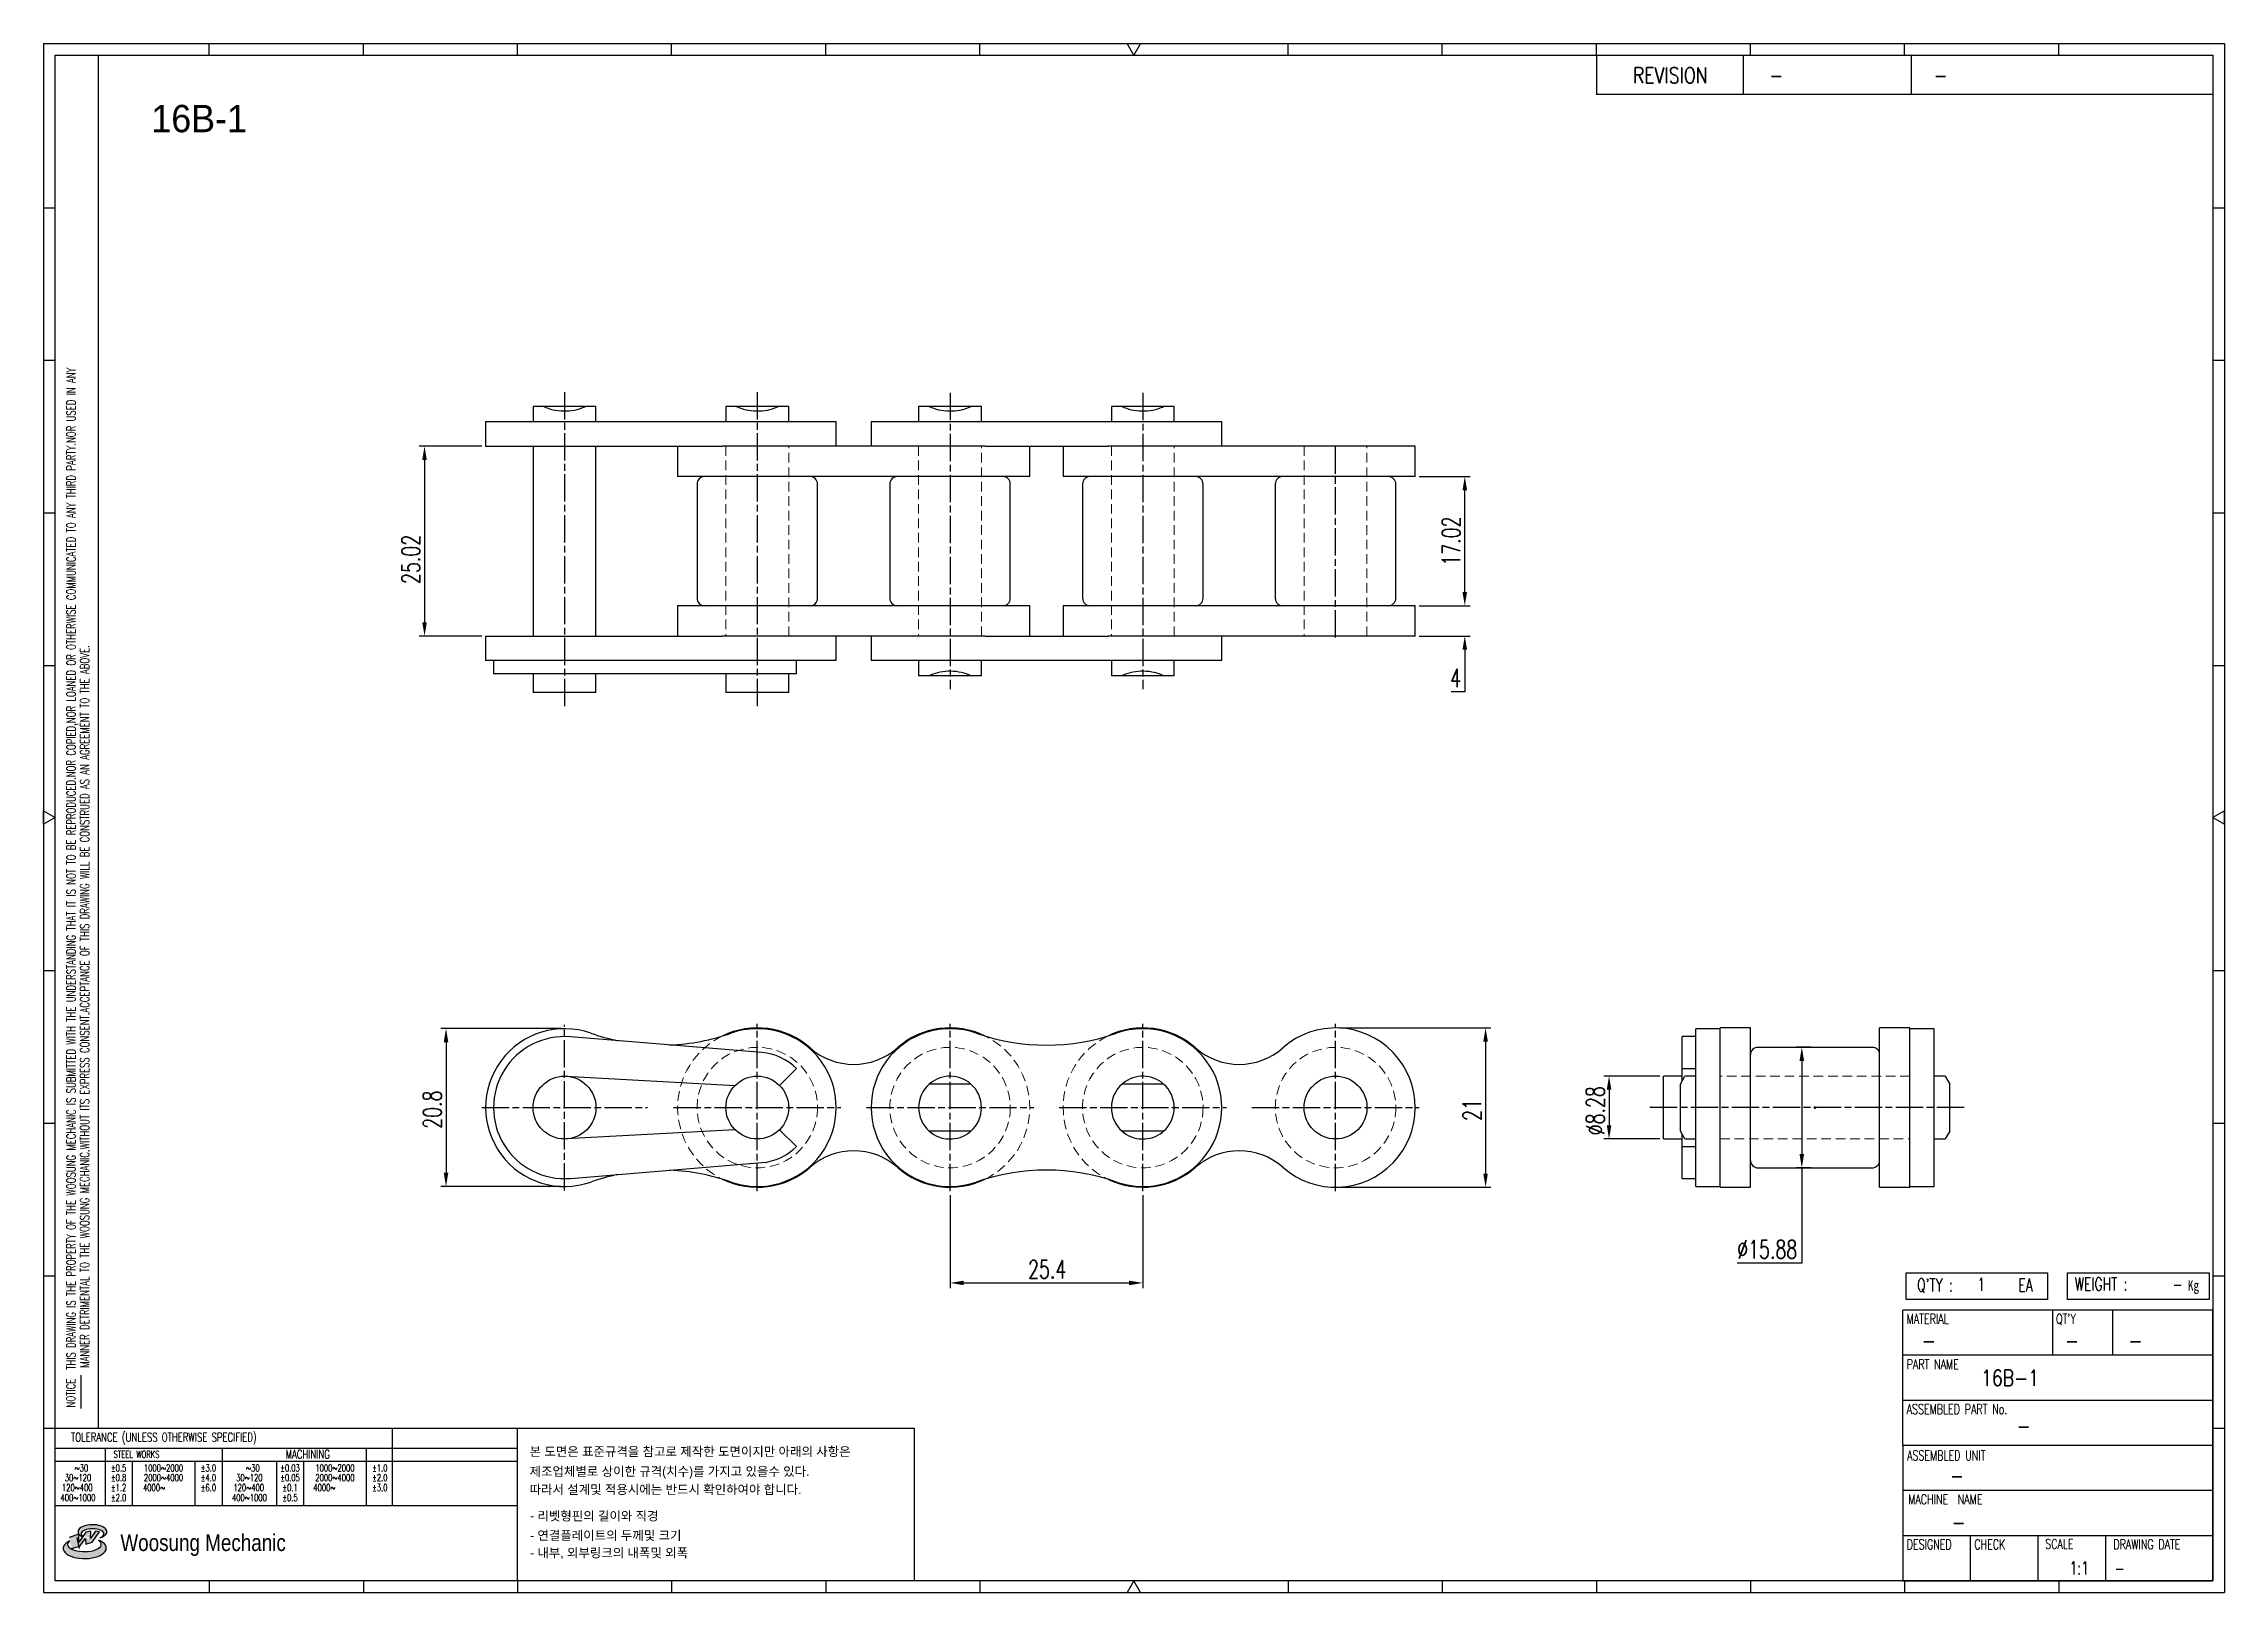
# Model space of a CAD drawing. Header units: millimetres. Extents: x 849 to 1136, y -47 to 157.
import ezdxf
from ezdxf.enums import TextEntityAlignment as Align

# ---------------------------------------------------------------- set-up
doc = ezdxf.new("R2010")
doc.units = ezdxf.units.MM
doc.linetypes.add('AM_ISO08W050', pattern=[18, 12, -1.5, 3, -1.5])
doc.linetypes.add('HIDDEN', pattern=[9.525, 6.35, -3.175])
doc.layers.get('Defpoints').update_dxf_attribs({"color": 80})
for name, color, linetype, lineweight in [('2d ConnectionPoints', 7, 'Continuous', 50), ('CL1', 140, 'AM_ISO08W050', 25), ('HL3', 1, 'HIDDEN', 0)]:
    doc.layers.add(name, color=color, linetype=linetype, lineweight=lineweight)
for name, color, linetype in [('S-DIM', 7, 'Continuous'), ('TITLE', 7, 'Continuous'), ('도면레이아웃', 7, 'Continuous')]:
    doc.layers.add(name, color=color, linetype=linetype)
doc.styles.add('HAN', font='ROMANS.shx', dxfattribs={"width": 0.7, "bigfont": 'whgtxt.shx'})
doc.styles.add('HKD_ST2', font='romans.shx', dxfattribs={"width": 0.7, "height": 4, "bigfont": '@extfont2.shx'})
doc.styles.add('HSG', font='SIMPLEX.shx', dxfattribs={"width": 0.7, "bigfont": 'HSG.shx'})
doc.styles.add('MtXpl_', font='Gulim.ttf')
doc.styles.add('SLDTEXTSTYLE4', font='arial.ttf', dxfattribs={"width": 0.8})
doc.dimstyles.new('APP1.0', dxfattribs={"dimtxt": 2.4, "dimasz": 1.8, "dimexe": 0.7, "dimexo": 0.5, "dimgap": 0.6, "dimtad": 1, "dimtoh": 1, "dimrnd": 0.01, "dimzin": 9, "dimdsep": 46, "dimtxsty": 'HSG', "dimcen": 0, "dimclrd": 1, "dimclre": 1, "dimclrt": 256, "dimazin": 2, "dimtp": 1, "dimtm": 1, "dimtfac": 0.5, "dimtofl": 0, "dimtmove": 0, "dimatfit": 3, "dimfxl": 0, "dimtvp": 1, "dimtolj": 2, "dimlwd": -1, "dimlwe": -1, "dimarcsym": 0})

# ---------------------------------------------------------------- blocks, each defined once
blk = doc.blocks.new('MAST')
at = {"layer": '도면레이아웃'}
h = blk.add_hatch(color=10, dxfattribs=at)
h.paths.add_polyline_path([(1.544, 35.177), (1.554, 34.966), (1.779, 35.034), (2.054, 35.422), (1.908, 35.446), (1.728, 35.167), (1.741, 35.439), (1.547, 35.405), (1.292, 35.041), (1.295, 35.33), (0.943, 35.208), (1.03, 34.8), (1.336, 34.885)])
edge = h.paths.add_edge_path()
edge.add_ellipse((1.795, 35.421), major_axis=(-0.53, 0), ratio=0.487785, start_angle=122.36065, end_angle=403.39574)
edge.add_line((1.411, 35.244), (1.419, 35.261))
edge.add_ellipse((1.798, 35.344), major_axis=(-0.423, 0), ratio=0.444396, start_angle=131.58977, end_angle=386.19408, ccw=False)
edge = h.paths.add_edge_path()
edge.add_ellipse((1.512, 34.815), major_axis=(-0.793, 0), ratio=0.480113, start_angle=314.67633, end_angle=590.85213)
edge.add_ellipse((1.501, 34.958), major_axis=(-0.62, 0), ratio=0.43311, start_angle=331.7024, end_angle=574.42495, ccw=False)
at = {"color": 140}
for p, q in [((0, 90.118), (80.15, 90.118)), ((0, 90.118), (0, 33.191)), ((80.15, 90.118), (80.15, 33.191)), ((57.068, 89.693), (57.068, 88.246)), ((62.47, 89.693), (62.47, 88.246)), ((68.635, 89.693), (68.635, 88.246)), ((79.725, 88.246), (57.068, 88.246)), ((68.449, 43.961), (68.449, 44.936)), ((68.449, 44.936), (73.654, 44.936)), ((73.654, 44.936), (73.654, 43.961)), ((74.39, 43.961), (74.39, 44.936)), ((74.39, 44.936), (79.595, 44.936)), ((79.595, 44.936), (79.595, 43.961)), ((68.336, 38.59), (68.336, 43.563)), ((79.725, 43.563), (68.336, 43.563)), ((73.654, 43.961), (68.449, 43.961)), ((73.827, 43.563), (73.827, 41.905)), ((79.595, 43.961), (74.39, 43.961)), ((76.037, 43.563), (76.037, 41.905)), ((79.725, 38.59), (79.725, 43.563)), ((79.725, 41.905), (68.336, 41.905)), ((79.725, 40.248), (68.336, 40.248)), ((68.336, 38.59), (68.336, 33.616)), ((79.725, 38.59), (68.336, 38.59)), ((79.725, 33.616), (79.725, 38.59)), ((79.725, 36.932), (68.336, 36.932)), ((79.725, 35.274), (68.336, 35.274)), ((70.822, 33.616), (70.822, 35.274)), ((73.309, 33.616), (73.309, 35.274)), ((75.796, 33.616), (75.796, 35.274)), ((0, 33.191), (80.15, 33.191)), ((68.336, 33.616), (79.725, 33.616))]:
    blk.add_line(p, q, dxfattribs=at)
for p, q in [((6.089, 89.693), (6.089, 90.118)), ((11.753, 89.693), (11.753, 90.118)), ((17.418, 89.693), (17.418, 90.118)), ((23.082, 89.693), (23.082, 90.118)), ((28.746, 89.693), (28.746, 90.118)), ((34.411, 89.693), (34.411, 90.118)), ((45.739, 89.693), (45.739, 90.118)), ((51.404, 89.693), (51.404, 90.118)), ((57.068, 89.693), (57.068, 90.118)), ((62.732, 89.693), (62.732, 90.118)), ((68.397, 89.693), (68.397, 90.118)), ((74.061, 89.693), (74.061, 90.118)), ((0, 84.085), (0.425, 84.085)), ((79.725, 84.085), (80.15, 84.085)), ((0, 78.478), (0.425, 78.478)), ((79.725, 78.478), (80.15, 78.478)), ((0, 72.87), (0.425, 72.87)), ((79.725, 72.87), (80.15, 72.87)), ((0, 67.262), (0.425, 67.262)), ((79.725, 67.262), (80.15, 67.262)), ((0, 56.047), (0.425, 56.047)), ((79.725, 56.047), (80.15, 56.047)), ((0, 50.439), (0.425, 50.439)), ((79.725, 50.439), (80.15, 50.439)), ((0, 44.832), (0.425, 44.832)), ((79.725, 44.832), (80.15, 44.832)), ((1.377, 39.947), (1.377, 41.174)), ((0, 39.224), (0.425, 39.224)), ((79.725, 39.224), (80.15, 39.224)), ((6.089, 33.616), (6.089, 33.191)), ((11.753, 33.616), (11.753, 33.191)), ((17.418, 33.616), (17.418, 33.191)), ((23.082, 33.616), (23.082, 33.191)), ((28.746, 33.616), (28.746, 33.191)), ((34.411, 33.616), (34.411, 33.191)), ((45.739, 33.616), (45.739, 33.191)), ((51.404, 33.616), (51.404, 33.191)), ((57.068, 33.616), (57.068, 33.191)), ((62.732, 33.616), (62.732, 33.191)), ((68.397, 33.616), (68.397, 33.191)), ((74.061, 33.616), (74.061, 33.191))]:
    blk.add_line(p, q)
at = {"color": 2}
for p, q in [((2.017, 39.224), (2.017, 89.693)), ((0.425, 39.224), (17.418, 39.224)), ((0.425, 38.487), (17.418, 38.487)), ((2.257, 38.487), (2.257, 36.382)), ((6.557, 38.5), (6.557, 36.382)), ((11.857, 38.487), (11.857, 36.382)), ((12.816, 39.224), (12.816, 36.382)), ((17.418, 33.616), (17.418, 39.224)), ((0.425, 38.012), (17.418, 38.012)), ((3.257, 38.012), (3.257, 36.382)), ((5.557, 38.012), (5.557, 36.382)), ((8.557, 38.012), (8.557, 36.382)), ((9.557, 38.026), (9.557, 36.382)), ((0.425, 36.382), (17.418, 36.382))]:
    blk.add_line(p, q, dxfattribs=at)
for points in [[(40.075, 89.693), (39.83, 90.118), (40.32, 90.118)], [(0.425, 61.679), (0, 61.433), (0, 61.924)], [(79.725, 61.679), (80.15, 61.433), (80.15, 61.924)], [(40.075, 33.616), (39.83, 33.191), (40.32, 33.191)]]:
    blk.add_lwpolyline(points, close=True)
at = {"color": 140}
blk.add_lwpolyline([(0.425, 89.693), (79.725, 89.693), (79.725, 33.616), (0.425, 33.616)], close=True, dxfattribs=at)
at = {"layer": '도면레이아웃'}
for p, q in [((1.295, 35.33), (0.943, 35.208)), ((1.547, 35.405), (1.292, 35.041)), ((1.292, 35.041), (1.295, 35.33)), ((1.741, 35.439), (1.547, 35.405)), ((1.908, 35.446), (1.728, 35.167)), ((1.728, 35.167), (1.741, 35.439)), ((1.779, 35.034), (2.054, 35.422)), ((2.054, 35.422), (1.908, 35.446)), ((1.03, 34.8), (1.336, 34.885)), ((1.224, 35.208), (1.311, 34.8)), ((1.224, 35.208), (1.224, 35.208)), ((1.336, 34.885), (1.544, 35.177)), ((1.419, 35.261), (1.411, 35.244)), ((1.544, 35.177), (1.554, 34.966)), ((1.554, 34.966), (1.779, 35.034))]:
    blk.add_line(p, q, dxfattribs=at)
for centre, major_axis, ratio, start_param, end_param in [((1.795, 35.421), (-0.53, 0), 0.487785, 2.135596, 7.040584), ((1.798, 35.344), (-0.423, 0), 0.444396, 2.296675, 6.740358), ((1.512, 34.815), (-0.793, 0), 0.480113, 5.492138, 10.312315), ((1.501, 34.958), (-0.62, 0), 0.43311, 5.789299, 10.025607)]:
    blk.add_ellipse(centre, major_axis=major_axis, ratio=ratio, start_param=start_param, end_param=end_param, dxfattribs=at)
for s, height, style, width, p in [('REVISION', 0.5806, 'HAN', 0.8, (58.415, 88.664)), ('-', 0.581, 'HAN', 0.8, (63.426, 88.664)), ('-', 0.581, 'HAN', 0.8, (69.468, 88.664)), ("Q'TY : ", 0.4746, 'HKD_ST2', 0.7, (68.857, 44.253)), ('1', 0.475, 'HKD_ST2', 0.7, (71.071, 44.275)), ('EA', 0.4746, 'HKD_ST2', 0.7, (72.578, 44.253)), ('WEIGHT : ', 0.4746, 'HKD_ST2', 0.7, (74.65, 44.286)), ('-', 0.581, 'HAN', 0.8, (69.029, 42.157)), ('-', 0.581, 'HAN', 0.8, (74.289, 42.157)), ('-', 0.581, 'HAN', 0.8, (76.623, 42.157)), ('-', 0.581, 'HAN', 0.8, (72.515, 39.013)), ('-', 0.581, 'HAN', 0.8, (70.067, 37.189)), ('-', 0.581, 'HAN', 0.8, (70.126, 35.48)), ('1:1', 0.4746, 'HKD_ST2', 0.7, (74.458, 33.848)), ('-', 0.475, 'HKD_ST2', 0.7, (76.112, 33.837))]:
    blk.add_text(s, height=height, dxfattribs=dict(style=style, width=width)).set_placement(p)
at = {"color": 6, "style": 'HKD_ST2', "width": 0.7}
for s, p in [(' THIS DRAWING IS THE PROPERTY OF THE WOOSUNG MECHANIC IS SUBMITTED WITH THE UNDERSTANDING THAT IT IS NOT TO BE REPRODUCED.NOR COPIED,NOR LOANED OR OTHERWISE COMMUNICATED TO ANY THIRD PARTY.NOR USED IN ANY', (1.173, 41.217)), ('MANNER DETRIMENTAL TO THE WOOSUNG MECHANIC.WITHOUT ITS EXPRESS CONSENT.ACCEPTANCE OF THIS DRAWING WILL BE CONSTRUED AS AN AGREEMENT TO THE ABOVE.', (1.672, 41.447))]:
    blk.add_text(s, height=0.326266, rotation=90, dxfattribs=at).set_placement(p)
at = {"style": 'HKD_ST2', "width": 0.7}
blk.add_text('-', height=0.475, dxfattribs=at).set_placement((78.613, 44.286), align=Align.RIGHT)
at = {"color": 254, "style": 'HKD_ST2', "width": 0.7}
for s, height, p in [('MATERIAL', 0.3651, (68.474, 43.425)), ("QT'Y", 0.3651, (73.965, 43.425)), ('PART NAME', 0.3651, (68.474, 41.756)), ('ASSEMBLED PART No.', 0.36511, (68.474, 40.109)), ('ASSEMBLED UNIT', 0.36511, (68.49, 38.408)), ('MACHINE  NAME', 0.36511, (68.532, 36.794)), ('DESIGNED', 0.3651, (68.474, 35.136)), ('CHECK', 0.3651, (70.961, 35.136)), ('SCALE', 0.3651, (73.566, 35.153)), ('DRAWING DATE', 0.36511, (76.071, 35.141))]:
    blk.add_text(s, height=height, dxfattribs=at).set_placement(p, align=Align.TOP_LEFT)
at = {"style": 'HKD_ST2', "width": 0.7}
blk.add_text('NOTICE', height=0.3263, rotation=90, dxfattribs=at).set_placement((1.163, 39.988))
blk.add_text('TOLERANCE (UNLESS OTHERWISE SPECIFIED)', height=0.32627, dxfattribs=at).set_placement((4.417, 38.896), align=Align.MIDDLE_CENTER)
at = {"color": 4, "style": 'HKD_ST2', "width": 0.7}
for s, height, p in [('%%12630', 0.261, (1.389, 37.762)), ('1000%%1262000', 0.26101, (4.407, 37.762)), ('%%12630', 0.261, (7.689, 37.762)), ('1000%%1262000', 0.26101, (10.707, 37.762)), ('120%%126400', 0.26101, (1.237, 37.045)), ('30%%126120', 0.261, (1.263, 37.411)), ('4000%%126', 0.261, (4.061, 37.045)), ('2000%%1264000', 0.26101, (4.407, 37.411)), ('120%%126400', 0.26101, (7.537, 37.045)), ('30%%126120', 0.261, (7.563, 37.411)), ('4000%%126', 0.261, (10.321, 37.045)), ('2000%%1264000', 0.26101, (10.707, 37.411)), ('400%%1261000', 0.26101, (1.263, 36.67)), ('400%%1261000', 0.26101, (7.563, 36.67))]:
    blk.add_text(s, height=height, dxfattribs=at).set_placement(p, align=Align.MIDDLE_CENTER)
for s, height, p in [('%%P0.5', 0.261, (2.757, 37.762)), ('STEEL WORKS', 0.26101, (3.416, 38.268)), ('%%P3.0', 0.261, (6.057, 37.762)), ('%%P0.03', 0.261, (9.057, 37.762)), ('MACHINING', 0.3263, (9.707, 38.27)), ('%%P1.0', 0.261, (12.357, 37.762)), ('%%P0.8', 0.261, (2.757, 37.411)), ('%%P1.2', 0.261, (2.757, 37.045)), ('%%P4.0', 0.261, (6.057, 37.411)), ('%%P6.0', 0.261, (6.057, 37.045)), ('%%P0.05', 0.261, (9.057, 37.411)), ('%%P0.1', 0.261, (9.057, 37.045)), ('%%P2.0', 0.261, (12.357, 37.411)), ('%%P3.0', 0.261, (12.357, 37.045)), ('%%P2.0', 0.261, (2.757, 36.67)), ('%%P0.5', 0.261, (9.057, 36.67))]:
    blk.add_text(s, height=height, dxfattribs=at).set_placement(p, align=Align.MIDDLE)
at = {"color": 1, "style": 'SLDTEXTSTYLE4', "width": 0.8}
blk.add_text('Woosung Mechanic', height=0.61957, dxfattribs=at).set_placement((2.822, 34.711))
at = {"layer": 'TITLE', "width": 0.8}
blk.add_text('Kg', height=0.3789, dxfattribs=at).set_placement((78.807, 44.286))
blk = doc.blocks.new('*D2')
at = {"layer": 'Defpoints', "color": 0, "transparency": 16777216}
for p in [(1029.5, 82.96), (1036.03, 82.96), (1029.5, 78.96)]:
    blk.add_point(p, dxfattribs=at)
at = {"layer": 'S-DIM', "color": 1, "transparency": 16777216}
for p, q in [((1036.03, 84.76), (1036.03, 86.56)), ((1030, 82.96), (1036.73, 82.96)), ((1030, 78.96), (1036.73, 78.96)), ((1036.03, 77.16), (1036.03, 71.62)), ((1036.03, 71.62), (1034.23, 71.62))]:
    blk.add_line(p, q, dxfattribs=at)
for points in [[(1035.73, 84.76), (1036.33, 84.76), (1036.03, 82.96)], [(1035.73, 77.16), (1036.33, 77.16), (1036.03, 78.96)]]:
    blk.add_solid(points, dxfattribs=at)
at = {"layer": 'S-DIM', "transparency": 16777216, "insert": (1034.83, 73.42), "char_height": 2.4, "attachment_point": 5, "style": 'HSG'}
blk.add_mtext('\\A2;4', dxfattribs=at)
blk = doc.blocks.new('*D3')
at = {"layer": 'Defpoints', "color": 0, "transparency": 16777216}
for p in [(1029.5, 99.98), (1036.03, 99.98), (1029.5, 82.96)]:
    blk.add_point(p, dxfattribs=at)
at = {"layer": 'S-DIM', "color": 1, "transparency": 16777216}
for p, q in [((1030, 99.98), (1036.73, 99.98)), ((1036.03, 84.76), (1036.03, 98.18)), ((1030, 82.96), (1036.73, 82.96))]:
    blk.add_line(p, q, dxfattribs=at)
for points in [[(1035.73, 98.18), (1036.33, 98.18), (1036.03, 99.98)], [(1035.73, 84.76), (1036.33, 84.76), (1036.03, 82.96)]]:
    blk.add_solid(points, dxfattribs=at)
at = {"layer": 'S-DIM', "transparency": 16777216, "insert": (1034.23, 91.47), "char_height": 2.4, "attachment_point": 5, "rotation": 90, "style": 'HSG'}
blk.add_mtext('\\A2;17.02', dxfattribs=at)
blk = doc.blocks.new('*D4')
at = {"layer": 'Defpoints', "color": 0, "transparency": 16777216}
for p in [(907, 103.98), (898.95, 78.96), (907, 78.96)]:
    blk.add_point(p, dxfattribs=at)
at = {"layer": 'S-DIM', "color": 1, "transparency": 16777216}
for p, q in [((906.5, 103.98), (898.25, 103.98)), ((898.95, 102.18), (898.95, 80.76)), ((906.5, 78.96), (898.25, 78.96))]:
    blk.add_line(p, q, dxfattribs=at)
for points in [[(898.65, 102.18), (899.25, 102.18), (898.95, 103.98)], [(898.65, 80.76), (899.25, 80.76), (898.95, 78.96)]]:
    blk.add_solid(points, dxfattribs=at)
at = {"layer": 'S-DIM', "transparency": 16777216, "insert": (897.15, 89.06), "char_height": 2.4, "attachment_point": 5, "rotation": 90, "style": 'HSG'}
blk.add_mtext('\\A2;25.02', dxfattribs=at)
blk = doc.blocks.new('*D5')
at = {"layer": 'Defpoints', "color": 0, "transparency": 16777216}
for p in [(917.4, 27.22), (901.78, 6.42), (917.4, 6.42)]:
    blk.add_point(p, dxfattribs=at)
at = {"layer": 'S-DIM', "color": 1, "transparency": 16777216}
for p, q in [((916.9, 27.22), (901.08, 27.22)), ((901.78, 25.42), (901.78, 8.22)), ((916.9, 6.42), (901.08, 6.42))]:
    blk.add_line(p, q, dxfattribs=at)
for points in [[(901.48, 25.42), (902.08, 25.42), (901.78, 27.22)], [(901.48, 8.22), (902.08, 8.22), (901.78, 6.42)]]:
    blk.add_solid(points, dxfattribs=at)
at = {"layer": 'S-DIM', "transparency": 16777216, "insert": (899.98, 16.54), "char_height": 2.4, "attachment_point": 5, "rotation": 90, "style": 'HSG'}
blk.add_mtext('\\A2;20.8', dxfattribs=at)
blk = doc.blocks.new('*D6')
at = {"layer": 'Defpoints', "color": 0, "transparency": 16777216}
for p in [(1019, 27.32), (1019, 6.32), (1038.77, 6.32)]:
    blk.add_point(p, dxfattribs=at)
at = {"layer": 'S-DIM', "color": 1, "transparency": 16777216}
for p, q in [((1019.5, 27.32), (1039.47, 27.32)), ((1038.77, 25.52), (1038.77, 8.12)), ((1019.5, 6.32), (1039.47, 6.32))]:
    blk.add_line(p, q, dxfattribs=at)
for points in [[(1038.47, 25.52), (1039.07, 25.52), (1038.77, 27.32)], [(1038.47, 8.12), (1039.07, 8.12), (1038.77, 6.32)]]:
    blk.add_solid(points, dxfattribs=at)
at = {"layer": 'S-DIM', "transparency": 16777216, "insert": (1036.97, 16.5), "char_height": 2.4, "attachment_point": 5, "rotation": 90, "style": 'HSG'}
blk.add_mtext('\\A2;21', dxfattribs=at)
blk = doc.blocks.new('*D7')
at = {"layer": 'Defpoints', "color": 0, "transparency": 16777216}
for p in [(968.2, 5.79), (993.6, 5.79), (993.6, -6.29)]:
    blk.add_point(p, dxfattribs=at)
at = {"layer": 'S-DIM', "color": 1, "transparency": 16777216}
for p, q in [((968.2, 5.29), (968.2, -6.99)), ((993.6, 5.29), (993.6, -6.99)), ((970, -6.29), (991.8, -6.29))]:
    blk.add_line(p, q, dxfattribs=at)
for points in [[(970, -5.99), (970, -6.59), (968.2, -6.29)], [(991.8, -5.99), (991.8, -6.59), (993.6, -6.29)]]:
    blk.add_solid(points, dxfattribs=at)
at = {"layer": 'S-DIM', "transparency": 16777216, "insert": (981, -4.49), "char_height": 2.4, "attachment_point": 5, "style": 'HSG'}
blk.add_mtext('\\A2;25.4', dxfattribs=at)
blk = doc.blocks.new('*D8')
at = {"layer": 'Defpoints', "color": 0, "transparency": 16777216}
for p in [(1082.18, 24.76), (1080.44, 8.88), (1082.18, 8.88)]:
    blk.add_point(p, dxfattribs=at)
at = {"layer": 'S-DIM', "color": 1, "transparency": 16777216}
for p, q in [((1081.68, 24.76), (1079.74, 24.76)), ((1080.44, 22.96), (1080.44, 10.68)), ((1081.68, 8.88), (1079.74, 8.88)), ((1080.44, 8.88), (1080.44, -3.67)), ((1080.44, -3.67), (1071.92, -3.67))]:
    blk.add_line(p, q, dxfattribs=at)
for points in [[(1080.14, 22.96), (1080.74, 22.96), (1080.44, 24.76)], [(1080.14, 10.68), (1080.74, 10.68), (1080.44, 8.88)]]:
    blk.add_solid(points, dxfattribs=at)
at = {"layer": 'S-DIM', "transparency": 16777216, "insert": (1075.88, -1.87), "char_height": 2.4, "attachment_point": 5, "style": 'HSG'}
blk.add_mtext('\\A2;%%c15.88', dxfattribs=at)
blk = doc.blocks.new('*D9')
at = {"layer": 'Defpoints', "color": 0, "transparency": 16777216}
for p in [(1062.23, 20.96), (1055.04, 12.68), (1062.23, 12.68)]:
    blk.add_point(p, dxfattribs=at)
at = {"layer": 'S-DIM', "color": 1, "transparency": 16777216}
for p, q in [((1061.73, 20.96), (1054.34, 20.96)), ((1055.04, 19.16), (1055.04, 14.48)), ((1061.73, 12.68), (1054.34, 12.68))]:
    blk.add_line(p, q, dxfattribs=at)
for points in [[(1054.74, 19.16), (1055.34, 19.16), (1055.04, 20.96)], [(1054.74, 14.48), (1055.34, 14.48), (1055.04, 12.68)]]:
    blk.add_solid(points, dxfattribs=at)
at = {"layer": 'S-DIM', "transparency": 16777216, "insert": (1053.24, 16.4), "char_height": 2.4, "attachment_point": 5, "rotation": 90, "style": 'HSG'}
blk.add_mtext('\\A2;%%c8.28', dxfattribs=at)

msp = doc.modelspace()

# ---------------------------------------------------------------- linework, layer by layer
for p, q in [((913.261, 109.217), (913.261, 107.177)), ((921.541, 109.217), (913.261, 109.217)), ((914.662, 109.217), (914.943, 109.086)), ((919.983, 109.141), (920.139, 109.217)), ((921.541, 107.177), (921.541, 109.217)), ((938.661, 109.217), (938.661, 107.177)), ((946.941, 109.217), (938.661, 109.217)), ((940.062, 109.217), (940.343, 109.086)), ((945.383, 109.141), (945.539, 109.217)), ((946.941, 107.177), (946.941, 109.217)), ((964.061, 109.217), (964.061, 107.177)), ((972.341, 109.217), (964.061, 109.217)), ((965.462, 109.217), (965.743, 109.086)), ((970.783, 109.141), (970.939, 109.217)), ((972.341, 107.177), (972.341, 109.217)), ((989.461, 109.217), (989.461, 107.177)), ((997.741, 109.217), (989.461, 109.217)), ((990.862, 109.217), (991.143, 109.086)), ((996.183, 109.141), (996.339, 109.217)), ((997.741, 107.177), (997.741, 109.217)), ((907.001, 107.177), (907.001, 103.977)), ((953.201, 107.177), (907.001, 107.177)), ((914.943, 109.086), (915.243, 108.969)), ((915.243, 108.969), (915.559, 108.868)), ((915.559, 108.868), (915.89, 108.784)), ((915.89, 108.784), (916.231, 108.716)), ((916.231, 108.716), (916.582, 108.666)), ((916.582, 108.666), (916.939, 108.634)), ((916.939, 108.634), (917.299, 108.62)), ((917.299, 108.62), (917.66, 108.624)), ((917.66, 108.624), (918.019, 108.646)), ((918.019, 108.646), (918.374, 108.686)), ((918.374, 108.686), (918.721, 108.744)), ((918.721, 108.744), (919.058, 108.819)), ((919.058, 108.819), (919.382, 108.91)), ((919.382, 108.91), (919.691, 109.018)), ((919.691, 109.018), (919.983, 109.141)), ((940.343, 109.086), (940.643, 108.969)), ((940.643, 108.969), (940.959, 108.868)), ((940.959, 108.868), (941.29, 108.784)), ((941.29, 108.784), (941.631, 108.716)), ((941.631, 108.716), (941.982, 108.666)), ((941.982, 108.666), (942.339, 108.634)), ((942.339, 108.634), (942.699, 108.62)), ((942.699, 108.62), (943.06, 108.624)), ((943.06, 108.624), (943.419, 108.646)), ((943.419, 108.646), (943.774, 108.686)), ((943.774, 108.686), (944.121, 108.744)), ((944.121, 108.744), (944.458, 108.819)), ((944.458, 108.819), (944.782, 108.91)), ((944.782, 108.91), (945.091, 109.018)), ((945.091, 109.018), (945.383, 109.141)), ((953.201, 103.977), (953.201, 107.177)), ((957.801, 107.177), (957.801, 103.977)), ((1004.001, 107.177), (957.801, 107.177)), ((965.743, 109.086), (966.043, 108.969)), ((966.043, 108.969), (966.359, 108.868)), ((966.359, 108.868), (966.69, 108.784)), ((966.69, 108.784), (967.031, 108.716)), ((967.031, 108.716), (967.382, 108.666)), ((967.382, 108.666), (967.739, 108.634)), ((967.739, 108.634), (968.099, 108.62)), ((968.099, 108.62), (968.46, 108.624)), ((968.46, 108.624), (968.819, 108.646)), ((968.819, 108.646), (969.174, 108.686)), ((969.174, 108.686), (969.521, 108.744)), ((969.521, 108.744), (969.858, 108.819)), ((969.858, 108.819), (970.182, 108.91)), ((970.182, 108.91), (970.491, 109.018)), ((970.491, 109.018), (970.783, 109.141)), ((991.143, 109.086), (991.443, 108.969)), ((991.443, 108.969), (991.759, 108.868)), ((991.759, 108.868), (992.09, 108.784)), ((992.09, 108.784), (992.431, 108.716)), ((992.431, 108.716), (992.782, 108.666)), ((992.782, 108.666), (993.139, 108.634)), ((993.139, 108.634), (993.499, 108.62)), ((993.499, 108.62), (993.86, 108.624)), ((993.86, 108.624), (994.219, 108.646)), ((994.219, 108.646), (994.574, 108.686)), ((994.574, 108.686), (994.921, 108.744)), ((994.921, 108.744), (995.258, 108.819)), ((995.258, 108.819), (995.582, 108.91)), ((995.582, 108.91), (995.891, 109.018)), ((995.891, 109.018), (996.183, 109.141)), ((1004.001, 103.977), (1004.001, 107.177)), ((907.001, 103.977), (938.177, 103.977)), ((913.261, 103.977), (913.261, 78.957)), ((921.541, 78.957), (921.541, 103.977)), ((932.301, 103.977), (932.301, 99.977)), ((972.824, 103.977), (938.177, 103.977)), ((972.824, 103.977), (988.977, 103.977)), ((978.701, 99.977), (978.701, 103.977)), ((983.101, 103.977), (983.101, 99.977)), ((1029.501, 103.977), (988.977, 103.977)), ((1029.501, 99.977), (1029.501, 103.977)), ((978.701, 99.977), (932.301, 99.977)), ((934.861, 98.992), (934.861, 83.941)), ((950.741, 83.941), (950.741, 98.992)), ((960.261, 98.992), (960.261, 83.941)), ((976.141, 83.941), (976.141, 98.992)), ((1029.501, 99.977), (983.101, 99.977)), ((985.661, 98.992), (985.661, 83.941)), ((1001.541, 83.941), (1001.541, 98.992)), ((1011.061, 98.992), (1011.061, 83.941)), ((1026.941, 83.941), (1026.941, 98.992)), ((978.701, 82.957), (932.301, 82.957)), ((932.301, 82.957), (932.301, 78.957)), ((978.701, 78.957), (978.701, 82.957)), ((983.101, 82.957), (983.101, 78.957)), ((1029.501, 82.957), (983.101, 82.957)), ((1029.501, 78.957), (1029.501, 82.957)), ((907.001, 78.957), (938.177, 78.957)), ((907.001, 78.957), (907.001, 75.757)), ((972.824, 78.957), (938.177, 78.957)), ((953.201, 75.757), (953.201, 78.957)), ((957.801, 78.957), (957.801, 75.757)), ((972.824, 78.957), (988.977, 78.957)), ((1029.501, 78.957), (988.977, 78.957)), ((1004.001, 75.757), (1004.001, 78.957)), ((953.201, 75.757), (907.001, 75.757)), ((908.041, 75.757), (908.041, 73.979)), ((947.949, 73.979), (947.949, 75.757)), ((1004.001, 75.757), (957.801, 75.757)), ((964.061, 75.757), (964.061, 73.717)), ((972.341, 73.717), (972.341, 75.757)), ((989.461, 75.757), (989.461, 73.717)), ((997.741, 73.717), (997.741, 75.757)), ((947.949, 73.979), (908.041, 73.979)), ((913.261, 73.979), (913.261, 71.517)), ((921.541, 71.517), (921.541, 73.979)), ((938.661, 73.979), (938.661, 71.517)), ((946.941, 71.517), (946.941, 73.979)), ((972.341, 73.717), (964.061, 73.717)), ((965.618, 73.792), (965.462, 73.717)), ((965.91, 73.915), (965.618, 73.792)), ((966.22, 74.023), (965.91, 73.915)), ((966.544, 74.114), (966.22, 74.023)), ((966.881, 74.189), (966.544, 74.114)), ((967.228, 74.247), (966.881, 74.189)), ((967.582, 74.287), (967.228, 74.247)), ((967.942, 74.309), (967.582, 74.287)), ((968.303, 74.313), (967.942, 74.309)), ((968.663, 74.299), (968.303, 74.313)), ((969.02, 74.267), (968.663, 74.299)), ((969.37, 74.217), (969.02, 74.267)), ((969.712, 74.149), (969.37, 74.217)), ((970.042, 74.065), (969.712, 74.149)), ((970.358, 73.964), (970.042, 74.065)), ((970.658, 73.847), (970.358, 73.964)), ((970.939, 73.717), (970.658, 73.847)), ((997.741, 73.717), (989.461, 73.717)), ((991.018, 73.792), (990.862, 73.717)), ((991.31, 73.915), (991.018, 73.792)), ((991.62, 74.023), (991.31, 73.915)), ((991.944, 74.114), (991.62, 74.023)), ((992.281, 74.189), (991.944, 74.114)), ((992.628, 74.247), (992.281, 74.189)), ((992.982, 74.287), (992.628, 74.247)), ((993.342, 74.309), (992.982, 74.287)), ((993.703, 74.313), (993.342, 74.309)), ((994.063, 74.299), (993.703, 74.313)), ((994.42, 74.267), (994.063, 74.299)), ((994.77, 74.217), (994.42, 74.267)), ((995.112, 74.149), (994.77, 74.217)), ((995.442, 74.065), (995.112, 74.149)), ((995.758, 73.964), (995.442, 74.065)), ((996.058, 73.847), (995.758, 73.964)), ((996.339, 73.717), (996.058, 73.847)), ((921.541, 71.517), (913.261, 71.517)), ((946.941, 71.517), (938.661, 71.517)), ((943.397, 24.071), (918.167, 26.144)), ((1066.473, 26.176), (1064.695, 26.176)), ((1064.695, 20.375), (1064.695, 26.176)), ((1069.673, 27.216), (1066.473, 27.216)), ((1066.473, 6.416), (1066.473, 27.216)), ((1073.673, 27.316), (1069.673, 27.316)), ((1069.673, 6.316), (1069.673, 27.316)), ((1073.673, 6.316), (1073.673, 27.316)), ((1094.693, 27.316), (1090.693, 27.316)), ((1090.693, 6.316), (1090.693, 27.316)), ((1094.693, 6.316), (1094.693, 27.316)), ((1097.893, 27.216), (1094.693, 27.216)), ((1097.893, 6.416), (1097.893, 27.216)), ((1089.708, 24.756), (1074.657, 24.756)), ((917.625, 20.95), (939.873, 19.743)), ((945.728, 19.743), (947.949, 21.964)), ((965.91, 20.265), (965.618, 20.052)), ((966.22, 20.451), (965.91, 20.265)), ((966.544, 20.61), (966.22, 20.451)), ((966.881, 20.74), (966.544, 20.61)), ((967.228, 20.84), (966.881, 20.74)), ((967.582, 20.909), (967.228, 20.84)), ((967.942, 20.948), (967.582, 20.909)), ((968.303, 20.955), (967.942, 20.948)), ((968.663, 20.93), (968.303, 20.955)), ((969.02, 20.874), (968.663, 20.93)), ((969.37, 20.787), (969.02, 20.874)), ((969.712, 20.67), (969.37, 20.787)), ((970.042, 20.524), (969.712, 20.67)), ((970.358, 20.349), (970.042, 20.524)), ((970.658, 20.148), (970.358, 20.349)), ((970.939, 19.921), (970.658, 20.148)), ((991.31, 20.265), (991.018, 20.052)), ((991.62, 20.451), (991.31, 20.265)), ((991.944, 20.61), (991.62, 20.451)), ((992.281, 20.74), (991.944, 20.61)), ((992.628, 20.84), (992.281, 20.74)), ((992.982, 20.909), (992.628, 20.84)), ((993.342, 20.948), (992.982, 20.909)), ((993.703, 20.955), (993.342, 20.948)), ((994.063, 20.93), (993.703, 20.955)), ((994.42, 20.874), (994.063, 20.93)), ((994.77, 20.787), (994.42, 20.874)), ((995.112, 20.67), (994.77, 20.787)), ((995.442, 20.524), (995.112, 20.67)), ((995.758, 20.349), (995.442, 20.524)), ((996.058, 20.148), (995.758, 20.349)), ((996.339, 19.921), (996.058, 20.148)), ((1062.233, 12.676), (1062.233, 20.956)), ((1064.695, 20.956), (1062.233, 20.956)), ((1064.433, 19.921), (1065.03, 20.956)), ((1064.695, 21.964), (1066.473, 21.964)), ((1066.473, 20.956), (1065.03, 20.956)), ((1099.335, 20.956), (1097.893, 20.956)), ((1099.335, 20.956), (1099.933, 19.921)), ((965.618, 20.052), (965.462, 19.921)), ((970.939, 19.921), (965.462, 19.921)), ((991.018, 20.052), (990.862, 19.921)), ((996.339, 19.921), (990.862, 19.921)), ((1064.433, 13.711), (1064.433, 19.921)), ((1099.933, 13.711), (1099.933, 19.921)), ((939.873, 13.888), (917.625, 12.682)), ((947.949, 11.668), (945.728, 13.888)), ((965.462, 13.711), (965.743, 13.484)), ((970.939, 13.711), (965.462, 13.711)), ((965.743, 13.484), (966.043, 13.283)), ((966.043, 13.283), (966.359, 13.108)), ((966.359, 13.108), (966.69, 12.962)), ((966.69, 12.962), (967.031, 12.844)), ((967.031, 12.844), (967.382, 12.758)), ((967.382, 12.758), (967.739, 12.702)), ((967.739, 12.702), (968.099, 12.677)), ((968.099, 12.677), (968.46, 12.684)), ((968.46, 12.684), (968.819, 12.722)), ((968.819, 12.722), (969.174, 12.792)), ((969.174, 12.792), (969.521, 12.892)), ((969.521, 12.892), (969.858, 13.022)), ((969.858, 13.022), (970.182, 13.181)), ((970.182, 13.181), (970.491, 13.367)), ((970.491, 13.367), (970.783, 13.58)), ((970.783, 13.58), (970.939, 13.711)), ((990.862, 13.711), (991.143, 13.484)), ((996.339, 13.711), (990.862, 13.711)), ((991.143, 13.484), (991.443, 13.283)), ((991.443, 13.283), (991.759, 13.108)), ((991.759, 13.108), (992.09, 12.962)), ((992.09, 12.962), (992.431, 12.844)), ((992.431, 12.844), (992.782, 12.758)), ((992.782, 12.758), (993.139, 12.702)), ((993.139, 12.702), (993.499, 12.677)), ((993.499, 12.677), (993.86, 12.684)), ((993.86, 12.684), (994.219, 12.722)), ((994.219, 12.722), (994.574, 12.792)), ((994.574, 12.792), (994.921, 12.892)), ((994.921, 12.892), (995.258, 13.022)), ((995.258, 13.022), (995.582, 13.181)), ((995.582, 13.181), (995.891, 13.367)), ((995.891, 13.367), (996.183, 13.58)), ((996.183, 13.58), (996.339, 13.711)), ((1062.233, 12.676), (1064.695, 12.676)), ((1065.03, 12.676), (1064.433, 13.711)), ((1064.695, 7.456), (1064.695, 13.257)), ((1064.695, 11.668), (1066.473, 11.668)), ((1065.03, 12.676), (1066.473, 12.676)), ((1097.893, 12.676), (1099.335, 12.676)), ((1099.933, 13.711), (1099.335, 12.676)), ((918.167, 7.487), (943.397, 9.56)), ((1074.657, 8.876), (1089.708, 8.876)), ((1064.695, 7.456), (1066.473, 7.456)), ((1066.473, 6.416), (1069.673, 6.416)), ((1069.673, 6.316), (1073.673, 6.316)), ((1090.693, 6.316), (1094.693, 6.316)), ((1094.693, 6.416), (1097.893, 6.416))]:
    msp.add_line(p, q)
at = {"color": 140}
msp.add_lwpolyline([(911.202, -25.445), (963.477, -25.445), (963.477, -45.551), (911.202, -45.551)], close=True, dxfattribs=at)
for centre in [(917.401, 16.816), (942.801, 16.816), (1019.001, 16.816)]:
    msp.add_circle(centre, 4.14)
for centre, radius, start, end in [((935.845, 98.992), 0.985, 90, 180), ((949.756, 98.992), 0.985, 0, 90), ((961.245, 98.992), 0.985, 90, 180), ((975.156, 98.992), 0.985, 0, 90), ((986.645, 98.992), 0.985, 90, 180), ((1000.556, 98.992), 0.985, 0, 90), ((1012.045, 98.992), 0.985, 90, 180), ((1025.956, 98.992), 0.985, 0, 90), ((935.845, 83.941), 0.985, 180, 270), ((949.756, 83.941), 0.985, 270, 0), ((961.245, 83.941), 0.985, 180, 270), ((975.156, 83.941), 0.985, 270, 0), ((986.645, 83.941), 0.985, 180, 270), ((1000.556, 83.941), 0.985, 270, 0), ((1012.045, 83.941), 0.985, 180, 270), ((1025.956, 83.941), 0.985, 270, 360), ((917.401, 16.816), 10.4, 70.61979, 289.38021), ((917.401, 16.816), 9.36, 85.3028, 274.6972), ((930.101, 52.919), 27.872, 250.61979, 258.26752), ((930.101, 52.919), 27.872, 272.33808, 289.38021), ((942.801, 16.816), 10.5, 48.57301, 116.12623), ((942.801, 16.816), 10.4, 250.61979, 109.38021), ((968.201, 16.816), 10.4, 70.61979, 289.38021), ((968.201, 16.816), 10.5, 63.87377, 131.42699), ((980.901, 52.919), 27.872, 250.61979, 289.38021), ((993.601, 16.816), 10.5, 48.57301, 116.12623), ((993.601, 16.816), 10.4, 250.61979, 109.38021), ((1019.001, 16.816), 10.5, 228.57301, 131.42699), ((942.801, 16.816), 7.28, 45, 85.3028), ((955.501, 31.208), 8.694, 228.57301, 311.42699), ((1006.301, 31.208), 8.694, 228.57301, 311.42699), ((1074.657, 23.771), 0.985, 90, 180), ((1089.708, 23.771), 0.985, 0, 90), ((968.201, 16.816), 4.14, 131.40962, 228.59038), ((968.201, 16.816), 4.14, 311.40962, 48.59038), ((993.601, 16.816), 4.14, 131.40962, 228.59038), ((993.601, 16.816), 4.14, 311.40962, 48.59038), ((942.801, 16.816), 7.28, 274.6972, 315), ((942.801, 16.816), 10.5, 243.87377, 311.42699), ((955.501, 2.424), 8.694, 48.57301, 131.42699), ((968.201, 16.816), 10.5, 228.57301, 296.12623), ((993.601, 16.816), 10.5, 243.87377, 311.42699), ((1006.301, 2.424), 8.694, 48.57301, 131.42699), ((1074.657, 9.86), 0.985, 180, 270), ((1089.708, 9.86), 0.985, 270, 0), ((930.101, -19.288), 27.872, 101.73248, 109.38021), ((930.101, -19.288), 27.872, 70.61979, 87.66192), ((980.901, -19.288), 27.872, 70.61979, 109.38021)]:
    msp.add_arc(centre, radius, start, end)
at = {"layer": '2d ConnectionPoints'}
msp.add_point((1082.183, 16.816), dxfattribs=at)
msp.add_point((1082.183, 16.816), dxfattribs=at)
msp.add_point((1082.183, 16.816), dxfattribs=at)
at = {"layer": 'CL1', "ltscale": 0.3}
for p, q in [((917.401, 111.102), (917.401, 69.632)), ((942.801, 111.102), (942.801, 69.632)), ((968.201, 110.992), (968.201, 71.942)), ((993.601, 110.992), (993.601, 71.942)), ((1019.001, 78.757), (1019.001, 104.177)), ((917.401, 5.896), (917.401, 27.736)), ((942.801, 5.791), (942.801, 27.841)), ((968.201, 5.791), (968.201, 27.841)), ((993.601, 5.791), (993.601, 27.841)), ((1019.001, 5.791), (1019.001, 27.841)), ((906.481, 16.816), (928.321, 16.816)), ((931.776, 16.816), (953.826, 16.816)), ((957.176, 16.816), (979.226, 16.816)), ((982.576, 16.816), (1004.626, 16.816)), ((1007.976, 16.816), (1030.026, 16.816)), ((1101.818, 16.816), (1060.348, 16.816))]:
    msp.add_line(p, q, dxfattribs=at)
for p in [(917.401, 91.467), (942.801, 91.467), (942.801, 91.467)]:
    msp.add_point(p, dxfattribs=at)
at = {"layer": 'HL3', "ltscale": 0.2}
for p, q in [((938.661, 103.977), (938.661, 78.957)), ((938.661, 103.977), (938.661, 78.957)), ((946.941, 78.957), (946.941, 103.977)), ((946.941, 78.957), (946.941, 103.977)), ((964.061, 103.977), (964.061, 78.957)), ((964.061, 103.977), (964.061, 78.957)), ((972.341, 78.957), (972.341, 103.977)), ((972.341, 78.957), (972.341, 103.977)), ((989.461, 103.977), (989.461, 78.957)), ((989.461, 103.977), (989.461, 78.957)), ((997.741, 78.957), (997.741, 103.977)), ((997.741, 78.957), (997.741, 103.977)), ((1014.861, 103.977), (1014.861, 78.957)), ((1023.141, 78.957), (1023.141, 103.977)), ((1094.693, 20.956), (1069.673, 20.956)), ((1069.673, 12.676), (1094.693, 12.676))]:
    msp.add_line(p, q, dxfattribs=at)
for centre in [(942.801, 16.816), (968.201, 16.816), (993.601, 16.816), (1019.001, 16.816)]:
    msp.add_circle(centre, 7.94, dxfattribs=at)
for centre, start, end in [((942.801, 16.816), 116.12623, 243.87377), ((968.201, 16.816), 296.12623, 63.87377), ((993.601, 16.816), 116.12623, 243.87377)]:
    msp.add_arc(centre, 10.5, start, end, dxfattribs=at)

# ---------------------------------------------------------------- block references
at = {"color": 140, "xscale": 3.58543268160129, "yscale": 3.58543268160129, "zscale": 3.58543268160129}
msp.add_blockref('MAST', (848.752, -166.08), dxfattribs=at)

# ---------------------------------------------------------------- texts
at = {"color": 254, "style": 'MtXpl_'}
msp.add_text('16B-1', height=3.6081, dxfattribs=at).set_placement((862.949, 145.351))
at = {"style": 'HAN', "width": 0.8}
msp.add_text('16B-1', height=2.0817, dxfattribs=at).set_placement((1104.061, -19.845))
at = {"color": 140, "style": 'MtXpl_'}
for s, p in [('본 도면은 표준규격을 참고로 제작한 도면이지만 아래의 사항은', (912.792, -29.108)), ('제조업체별로 상이한 규격(치수)를 가지고 있을수 있다.', (912.792, -31.725)), ('따라서 설계및 적용시에는 반드시 확인하여야 합니다.', (912.792, -34.11)), ('- 리벳형핀의 길이와 직경', (912.858, -37.601)), ('- 연결플레이트의 두께및 크기', (912.858, -40.161)), ('- 내부, 외부링크의 내폭및 외폭', (912.858, -42.458))]:
    msp.add_text(s, height=1.2027, dxfattribs=at).set_placement(p)

# ---------------------------------------------------------------- dimensions: what is measured, and where the dimension line sits
at = {"layer": 'S-DIM'}
for base, p1, p2, picture, middle in [((898.95, 78.957), (907.001, 103.977), (907.001, 78.957), '*D4', (898.95, 89.06)), ((1036.028, 82.957), (1029.501, 78.957), (1029.501, 82.957), '*D2', (1034.828, 71.618)), ((901.777, 6.416), (917.401, 27.216), (917.401, 6.416), '*D5', (901.777, 16.543)), ((1038.769, 6.316), (1019.001, 27.316), (1019.001, 6.316), '*D6', (1038.769, 16.504))]:
    dim = msp.add_linear_dim(base=base, p1=p1, p2=p2, angle=90, dimstyle='APP1.0', dxfattribs=at)
    dim.commit()
    dim.dimension.update_dxf_attribs({"geometry": picture, "text_midpoint": middle, "dimtype": 128})
dim = msp.add_linear_dim(base=(1036.028, 99.977), p1=(1029.501, 82.957), p2=(1029.501, 99.977), angle=90, dimstyle='APP1.0', override={"dimtmove": 1}, dxfattribs=at)
dim.commit()
dim.dimension.update_dxf_attribs({"geometry": '*D3', "text_midpoint": (1034.228, 91.467)})
for base, p1, p2, picture, middle in [((1080.442, 8.876), (1082.183, 24.756), (1082.183, 8.876), '*D8', (1075.882, -3.669)), ((1055.043, 12.676), (1062.233, 20.956), (1062.233, 12.676), '*D9', (1055.043, 16.402))]:
    dim = msp.add_linear_dim(base=base, p1=p1, p2=p2, angle=90, text='%%c<>', dimstyle='APP1.0', dxfattribs=at)
    dim.commit()
    dim.dimension.update_dxf_attribs({"geometry": picture, "text_midpoint": middle, "dimtype": 128})
dim = msp.add_linear_dim(base=(993.601, -6.29), p1=(968.201, 5.791), p2=(993.601, 5.791), dimstyle='APP1.0', dxfattribs=at)
dim.commit()
dim.dimension.update_dxf_attribs({"geometry": '*D7', "text_midpoint": (981.002, -6.29), "dimtype": 128})

doc.saveas('drawing.dxf')
